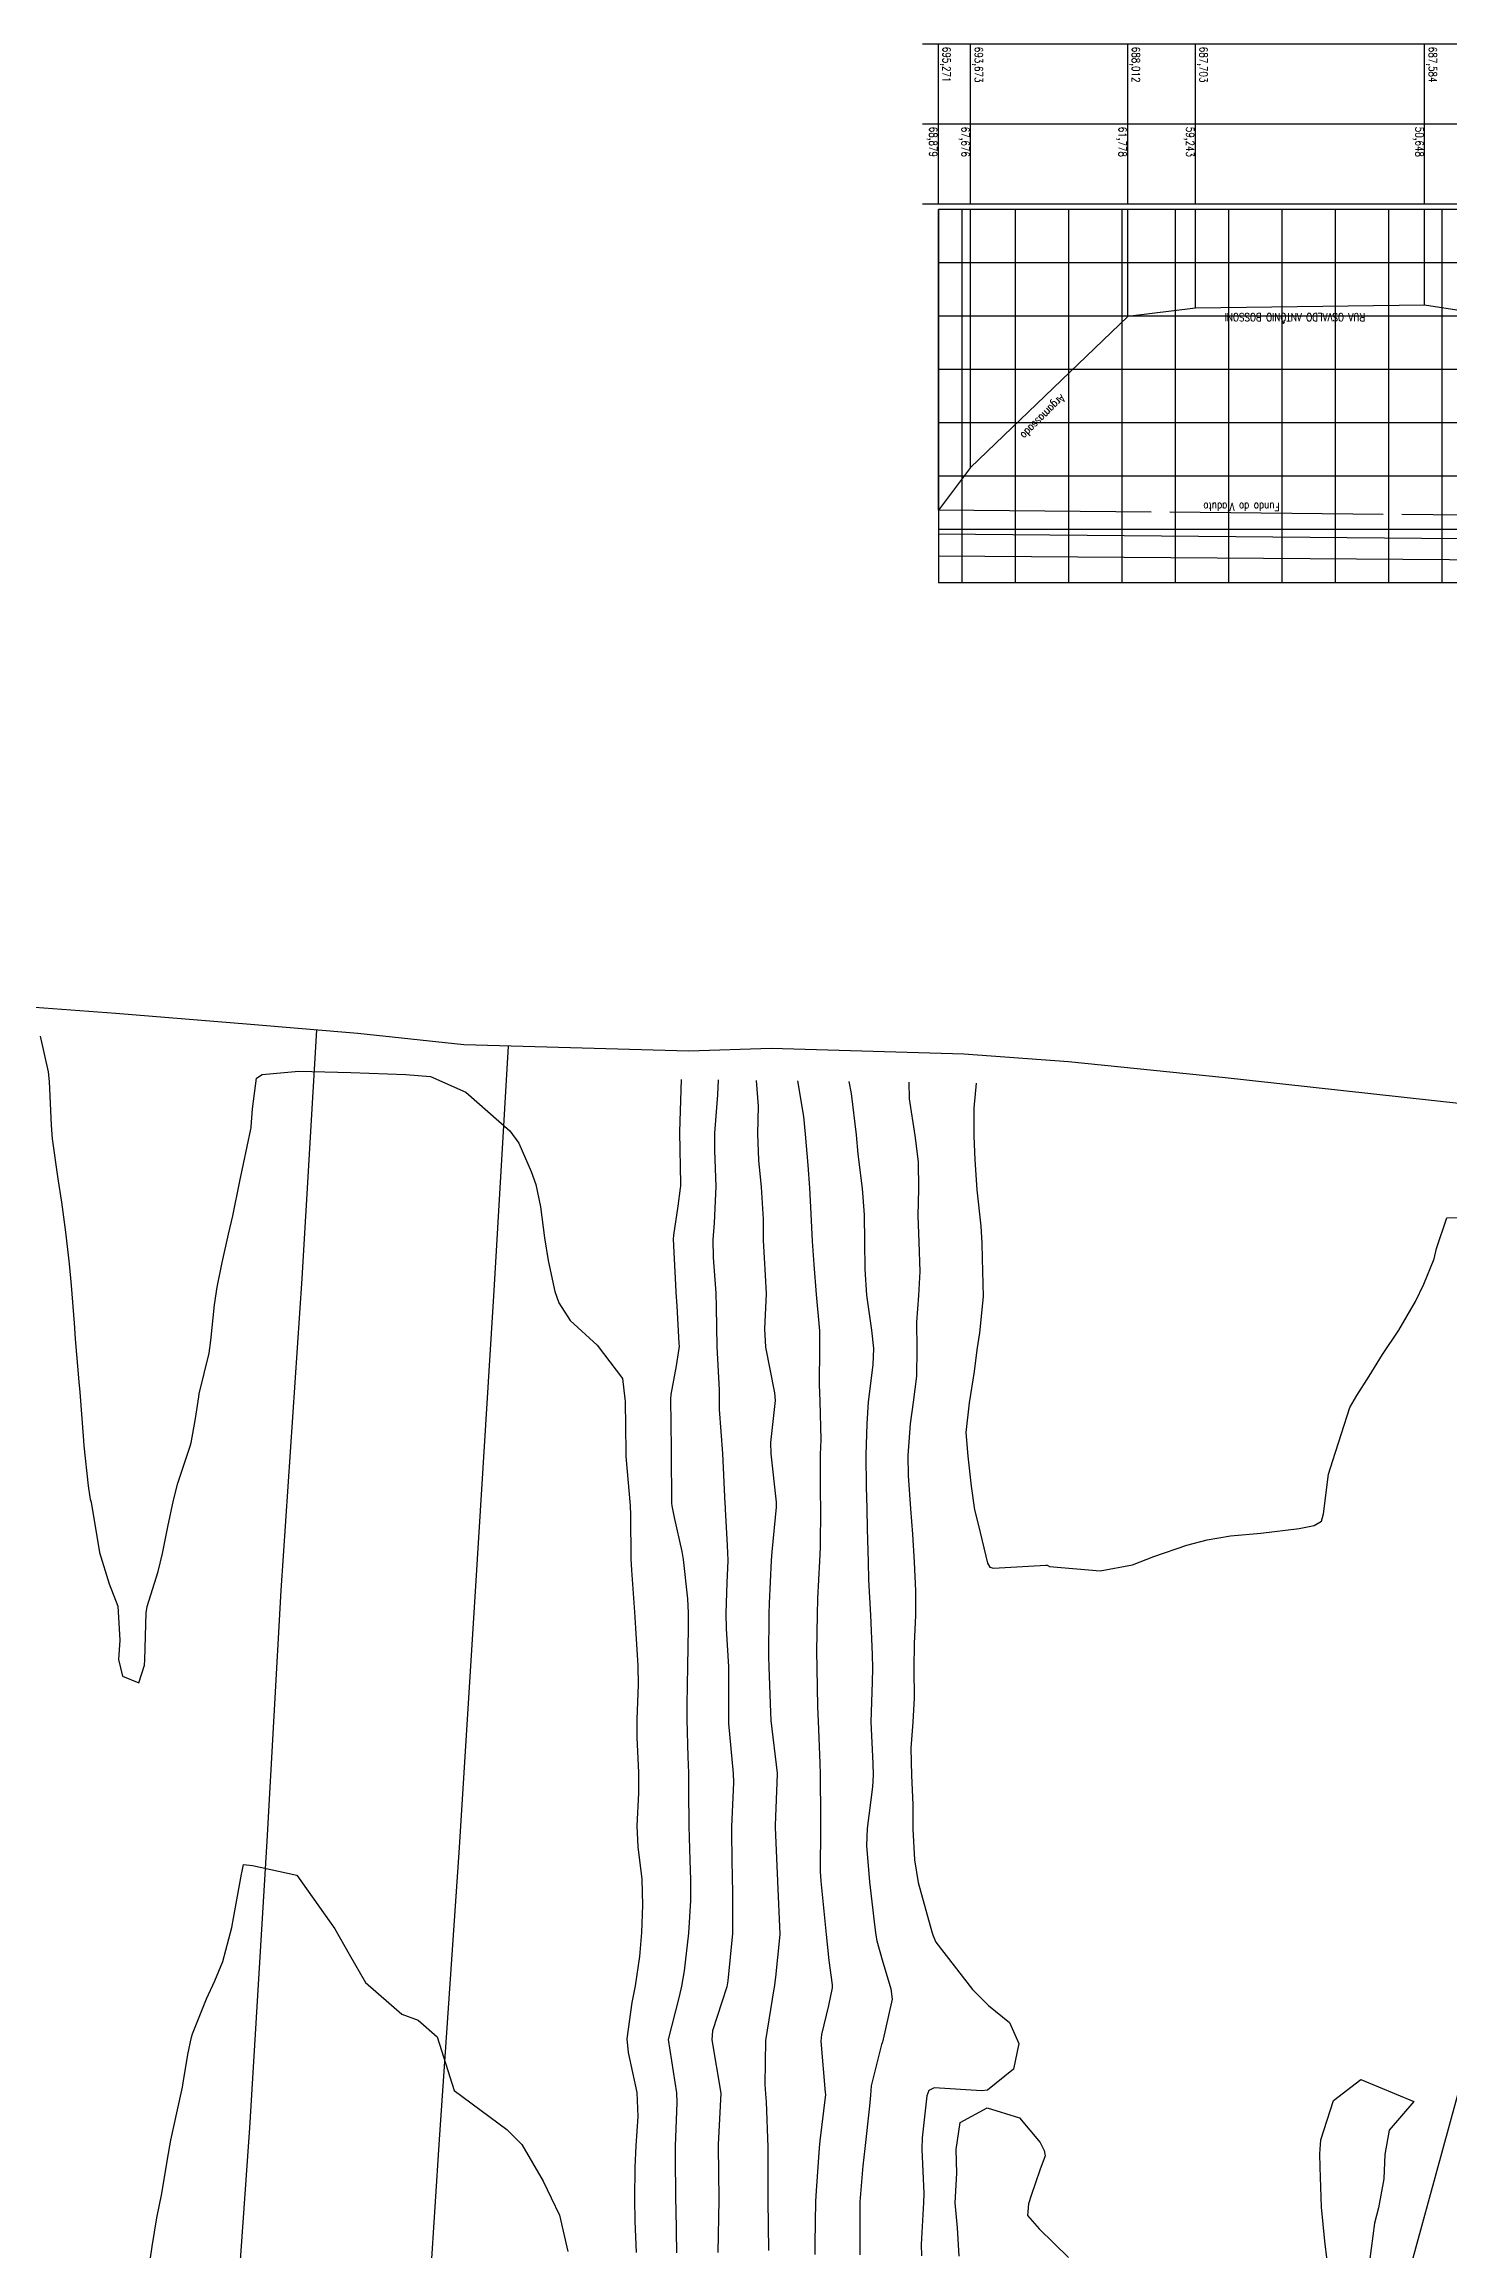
# Model space of a CAD drawing. Header units: metres. Extents: x 292545 to 299085, y 7450245 to 7463078.
# Drawn here: x 293989.4 to 294042.1, y 7462969.5 to 7463052.2 of the extents above; entities that cross this region are included whole.
import ezdxf

# ---------------------------------------------------------------- set-up
doc = ezdxf.new("R2010")
doc.units = ezdxf.units.M
doc.linetypes.add('CONTINUO', pattern=[0])
doc.linetypes.add('TRACEJADO', pattern=[8.7, 8, -0.7])
for name, color, linetype in [('Area', 45, 'Continuous'), ('Curvas de Nivel 1m', 11, 'Continuous'), ('Curvas de Nivel 5m', 15, 'Continuous'), ('TEXTO', 45, 'Continuous'), ('Vias Primárias', 230, 'Continuous')]:
    doc.layers.add(name, color=color, linetype=linetype)
doc.styles.add('ROMANS', font='romans', dxfattribs={"height": 0.2})

msp = doc.modelspace()

# ---------------------------------------------------------------- linework, layer by layer
at = {"layer": 'Area'}
msp.add_polyline3d([(293986.302, 7463016.331, 693.186), (293992.052, 7463015.908, 692.61), (293997.11, 7463015.497, 692.95), (294001.132, 7463015.162, 693.081), (294005.104, 7463014.734, 693.19), (294013.55, 7463014.502, 691.787), (294016.637, 7463014.602, 689.877), (294023.863, 7463014.385, 686.389), (294027.784, 7463014.095, 687.32), (294033.546, 7463013.508, 685.621), (294043.671, 7463012.399, 686.589), (294047.88, 7463012.379, 685.669), (294051.585, 7463012.09, 685.609), (294059.302, 7463012.069, 685.48), (294066.75, 7463010.938, 684.553), (294067.752, 7463010.762, 684.531), (294071.829, 7463010.554, 684.408), (294075.709, 7463010.708, 682.839), (294079.17, 7463010.322, 683.131), (294092.588, 7463009.207, 682.848), (294097.396, 7463009.426, 682.698)], dxfattribs=at)
at = {"layer": 'Curvas de Nivel 1m', "flags": 128}
for points, elevation in [([(293989.216, 7463015.051), (293989.521, 7463013.707), (293989.553, 7463013.351), (293989.628, 7463011.705), (293989.67, 7463011.203), (293989.888, 7463009.703), (293990.023, 7463008.818), (293990.172, 7463007.7), (293990.304, 7463006.505), (293990.388, 7463005.697), (293990.497, 7463004.288), (293990.536, 7463003.695), (293990.671, 7463002.081), (293990.709, 7463001.693), (293990.844, 7462999.883), (293990.862, 7462999.692), (293991.018, 7462998.193), (293991.085, 7462997.76), (293991.1, 7462997.689), (293991.128, 7462997.572), (293991.445, 7462995.683), (293991.812, 7462994.518), (293992.13, 7462993.673), (293992.211, 7462992.404), (293992.161, 7462991.672), (293992.307, 7462991.05), (293992.924, 7462990.803), (293993.128, 7462991.461), (293993.15, 7462991.658), (293993.191, 7462993.426), (293993.229, 7462993.657), (293993.651, 7462994.978), (293993.808, 7462995.652), (293994.004, 7462996.644), (293994.224, 7462997.648), (293994.385, 7462998.281), (293994.835, 7462999.642), (293994.88, 7462999.796), (293995.044, 7463000.714), (293995.167, 7463001.524), (293995.187, 7463001.639), (293995.554, 7463003.157), (293995.621, 7463003.635), (293995.761, 7463004.968), (293995.864, 7463005.632), (293996.052, 7463006.566), (293996.289, 7463007.623), (293996.443, 7463008.311), (293996.708, 7463009.617), (293997.125, 7463011.563), (293997.135, 7463011.611), (293997.137, 7463011.647), (293997.184, 7463012.329), (293997.333, 7463013.477), (293997.547, 7463013.607), (293998.917, 7463013.732), (294000.87, 7463013.682), (294002.93, 7463013.609), (294003.86, 7463013.533), (294005.187, 7463012.949), (294006.838, 7463011.503), (294007.168, 7463011.036), (294007.64, 7463009.975), (294007.805, 7463009.49), (294007.984, 7463008.643), (294008.139, 7463007.485), (294008.274, 7463006.642), (294008.517, 7463005.479), (294008.674, 7463005.052), (294009.092, 7463004.39), (294010.111, 7463003.46), (294011.064, 7463002.208), (294011.151, 7463001.449), (294011.155, 7463001.346), (294011.183, 7462999.448), (294011.191, 7462999.288), (294011.342, 7462997.447), (294011.362, 7462997.084), (294011.372, 7462995.446), (294011.395, 7462995.03), (294011.516, 7462993.444), (294011.545, 7462992.853), (294011.635, 7462991.443), (294011.646, 7462990.722), (294011.599, 7462989.443), (294011.604, 7462988.745), (294011.664, 7462987.442), (294011.661, 7462986.663), (294011.592, 7462985.443), (294011.641, 7462984.656), (294011.786, 7462983.441), (294011.811, 7462982.457), (294011.775, 7462981.44), (294011.703, 7462980.542), (294011.54, 7462979.443), (294011.416, 7462978.815), (294011.222, 7462977.446), (294011.274, 7462976.936), (294011.6, 7462975.441), (294011.639, 7462974.535), (294011.556, 7462973.442), (294011.524, 7462972.633), (294011.512, 7462971.442), (294011.524, 7462970.608), (294011.572, 7462969.441)], 693), ([(294013.263, 7463013.42), (294013.203, 7463011.459), (294013.201, 7463011.43), (294013.23, 7463009.506), (294013.235, 7463009.429), (294013.227, 7463009.354), (294013.141, 7463008.668), (294012.97, 7463007.587), (294012.962, 7463007.432), (294013.059, 7463005.474), (294013.063, 7463005.43), (294013.098, 7463004.934), (294013.175, 7463003.52), (294013.183, 7463003.429), (294013.177, 7463003.334), (294013.072, 7463002.688), (294012.872, 7463001.616), (294012.86, 7463001.432), (294012.88, 7462999.586), (294012.882, 7462999.432), (294012.901, 7462997.534), (294012.915, 7462997.431), (294012.999, 7462996.998), (294013.285, 7462995.725), (294013.335, 7462995.425), (294013.502, 7462993.955), (294013.528, 7462993.422), (294013.525, 7462992.851), (294013.494, 7462991.422), (294013.476, 7462989.979), (294013.475, 7462989.422), (294013.509, 7462988.031), (294013.531, 7462987.42), (294013.536, 7462986.767), (294013.552, 7462985.42), (294013.584, 7462984.153), (294013.607, 7462983.419), (294013.608, 7462982.642), (294013.531, 7462981.419), (294013.375, 7462979.998), (294013.277, 7462979.425), (294013.181, 7462979.035), (294012.773, 7462977.43), (294013.085, 7462975.427), (294013.099, 7462975.067), (294013.037, 7462973.427), (294013.035, 7462973.112), (294013.054, 7462971.426), (294013.055, 7462971.069), (294013.087, 7462969.426)], 692), ([(294014.653, 7463013.41), (294014.62, 7463012.842), (294014.517, 7463011.41), (294014.517, 7463010.76), (294014.564, 7463009.409), (294014.494, 7463008.048), (294014.453, 7463007.41), (294014.459, 7463006.752), (294014.56, 7463005.408), (294014.575, 7463004.885), (294014.594, 7463003.407), (294014.687, 7463001.777), (294014.688, 7463001.405), (294014.688, 7463001.044), (294014.807, 7462999.403), (294014.9, 7462997.506), (294014.908, 7462997.401), (294014.915, 7462997.315), (294014.988, 7462995.949), (294015.014, 7462995.4), (294015.013, 7462995.37), (294014.975, 7462994.56), (294014.94, 7462993.4), (294014.954, 7462992.833), (294015.038, 7462991.399), (294015.042, 7462991.288), (294015.033, 7462989.399), (294015.038, 7462989.272), (294015.215, 7462987.397), (294015.22, 7462987.065), (294015.153, 7462985.397), (294015.151, 7462985.106), (294015.173, 7462983.397), (294015.182, 7462983.052), (294015.19, 7462981.396), (294015.012, 7462979.624), (294014.969, 7462979.407), (294014.787, 7462978.827), (294014.439, 7462977.75), (294014.413, 7462977.414), (294014.743, 7462975.41), (294014.646, 7462973.488), (294014.643, 7462973.411), (294014.671, 7462971.442), (294014.672, 7462971.41), (294014.642, 7462969.441)], 691), ([(294017.623, 7463013.37), (294017.844, 7463012.035), (294017.916, 7463011.369), (294018.011, 7463010.216), (294018.077, 7463009.366), (294018.12, 7463008.383), (294018.178, 7463007.364), (294018.235, 7463006.484), (294018.324, 7463005.362), (294018.446, 7463004.003), (294018.454, 7463003.366), (294018.434, 7463001.991), (294018.466, 7463001.366), (294018.496, 7462999.907), (294018.478, 7462999.366), (294018.468, 7462997.909), (294018.482, 7462997.365), (294018.472, 7462995.881), (294018.451, 7462995.365), (294018.377, 7462993.958), (294018.359, 7462993.366), (294018.337, 7462991.971), (294018.343, 7462991.366), (294018.38, 7462989.904), (294018.395, 7462989.365), (294018.465, 7462987.789), (294018.479, 7462987.364), (294018.484, 7462985.749), (294018.481, 7462985.364), (294018.48, 7462983.73), (294018.498, 7462983.363), (294018.683, 7462981.493), (294018.694, 7462981.361), (294018.803, 7462980.385), (294018.918, 7462979.482), (294018.92, 7462979.358), (294018.786, 7462978.701), (294018.528, 7462977.61), (294018.504, 7462977.363), (294018.667, 7462975.437), (294018.668, 7462975.361), (294018.459, 7462973.63), (294018.433, 7462973.363), (294018.321, 7462971.75), (294018.303, 7462971.364), (294018.272, 7462969.771), (294018.272, 7462969.364)], 689), ([(294019.543, 7463013.35), (294019.633, 7463012.901), (294019.821, 7463011.344), (294019.888, 7463010.621), (294020.045, 7463009.341), (294020.128, 7463008.35), (294020.139, 7463007.34), (294020.144, 7463006.308), (294020.214, 7463005.339), (294020.398, 7463004.022), (294020.479, 7463003.339), (294020.455, 7463002.727), (294020.28, 7463001.342), (294020.218, 7463000.515), (294020.185, 7462999.343), (294020.205, 7462998.152), (294020.219, 7462997.342), (294020.231, 7462996.577), (294020.268, 7462995.341), (294020.292, 7462994.656), (294020.358, 7462993.339), (294020.42, 7462991.859), (294020.433, 7462991.338), (294020.419, 7462990.828), (294020.379, 7462989.338), (294020.446, 7462987.78), (294020.464, 7462987.336), (294020.438, 7462986.896), (294020.241, 7462985.339), (294020.215, 7462984.698), (294020.318, 7462983.338), (294020.526, 7462981.625), (294020.567, 7462981.334), (294020.604, 7462981.126), (294020.804, 7462980.411), (294021.128, 7462979.327), (294021.175, 7462978.94), (294020.806, 7462977.33), (294020.795, 7462977.307), (294020.772, 7462977.239), (294020.389, 7462975.694), (294020.356, 7462975.336), (294020.327, 7462974.924), (294020.143, 7462973.339), (294020.071, 7462972.694), (294019.967, 7462971.341), (294019.962, 7462970.069), (294019.963, 7462969.347)], 688), ([(294021.803, 7463013.32), (294021.808, 7463012.702), (294022.025, 7463011.321), (294022.15, 7463010.333), (294022.162, 7463009.32), (294022.143, 7463008.315), (294022.172, 7463007.32), (294022.211, 7463006.22), (294022.165, 7463005.319), (294022.09, 7463004.318), (294022.096, 7463003.32), (294022.082, 7463002.3), (294021.966, 7463001.321), (294021.854, 7463000.513), (294021.762, 7462999.323), (294021.773, 7462998.571), (294021.863, 7462997.321), (294021.936, 7462996.378), (294022.002, 7462995.32), (294022.046, 7462994.246), (294022.051, 7462993.319), (294021.997, 7462992.269), (294021.988, 7462991.319), (294022.001, 7462990.24), (294021.948, 7462989.32), (294021.874, 7462988.345), (294021.899, 7462987.32), (294021.949, 7462986.243), (294021.948, 7462985.319), (294022.006, 7462984.164), (294022.148, 7462983.317), (294022.666, 7462981.46), (294022.713, 7462981.311), (294022.811, 7462981.081), (294024.185, 7462979.296), (294024.787, 7462978.706), (294025.569, 7462978.066), (294025.919, 7462977.273), (294025.719, 7462976.315), (294024.746, 7462975.523), (294024.534, 7462975.504), (294022.748, 7462975.618), (294022.549, 7462975.509), (294022.478, 7462975.313), (294022.304, 7462973.737), (294022.293, 7462973.314), (294022.356, 7462971.656), (294022.349, 7462971.313), (294022.259, 7462969.734), (294022.272, 7462969.316)], 687), ([(294024.323, 7463013.29), (294024.241, 7463012.352), (294024.238, 7463011.294), (294024.277, 7463010.406), (294024.347, 7463009.292), (294024.499, 7463007.923), (294024.535, 7463007.289), (294024.544, 7463006.715), (294024.584, 7463005.288), (294024.454, 7463003.918), (294024.35, 7463003.291), (294024.247, 7463002.475), (294024.065, 7463001.295), (294023.934, 7463000.188), (294024.006, 7462999.295), (294024.135, 7462998.175), (294024.266, 7462997.291), (294024.412, 7462996.704), (294024.749, 7462995.284), (294024.835, 7462995.136), (294024.981, 7462995.105), (294026.938, 7462995.217), (294026.982, 7462995.209), (294027.075, 7462995.166), (294028.981, 7462995.001), (294030.188, 7462995.222), (294030.986, 7462995.536), (294032.231, 7462995.957), (294032.993, 7462996.158), (294033.865, 7462996.31), (294034.995, 7462996.412), (294036.442, 7462996.593), (294036.998, 7462996.695), (294037.271, 7462996.866), (294037.347, 7462997.137), (294037.541, 7462998.619), (294037.7, 7462999.133), (294038.024, 7463000.149), (294038.338, 7463001.127), (294038.607, 7463001.575), (294039.065, 7463002.3), (294039.564, 7463003.113), (294040.173, 7463004.018), (294040.797, 7463005.095), (294041.11, 7463005.749), (294041.507, 7463006.698), (294041.59, 7463007.085), (294041.975, 7463008.241), (294043.135, 7463008.252)], 686), ([(293993.212, 7462968.215), (293993.415, 7462969.659), (293993.602, 7462970.743), (293993.783, 7462971.654), (293993.998, 7462972.933), (293994.122, 7462973.649), (293994.506, 7462975.409), (293994.557, 7462975.643), (293994.585, 7462975.802), (293994.761, 7462976.865), (293994.899, 7462977.51), (293994.939, 7462977.638), (293995.464, 7462978.956), (293995.771, 7462979.63), (293996.077, 7462980.354), (293996.407, 7462981.624), (293996.473, 7462981.977), (293996.777, 7462983.621), (293996.786, 7462983.678), (293996.847, 7462983.991), (293997.181, 7462983.95), (293998.843, 7462983.59), (294000.272, 7462981.576), (294000.809, 7462980.628), (294001.427, 7462979.564), (294002.781, 7462978.382), (294003.391, 7462978.153), (294004.105, 7462977.53), (294004.743, 7462975.52), (294006.728, 7462974.057), (294007.28, 7462973.494), (294008.082, 7462972.113), (294008.39, 7462971.483), (294008.693, 7462970.839), (294009.009, 7462969.475)], 694), ([(294037.484, 7462969.138), (294037.407, 7462969.866), (294037.272, 7462971.141), (294037.221, 7462972.637), (294037.213, 7462973.143), (294037.248, 7462973.662), (294037.729, 7462975.135), (294038.751, 7462975.932), (294040.743, 7462975.1), (294039.813, 7462974.028), (294039.647, 7462973.111), (294039.618, 7462972.202), (294039.415, 7462971.113), (294039.264, 7462970.538), (294039.071, 7462969.116)], 687), ([(294023.686, 7462969.3), (294023.623, 7462970.361), (294023.532, 7462971.302), (294023.597, 7462972.414), (294023.578, 7462973.301), (294023.72, 7462974.313), (294024.739, 7462974.869), (294025.952, 7462974.489), (294026.726, 7462973.563), (294026.873, 7462973.259), (294026.916, 7462973.063), (294026.712, 7462972.525), (294026.386, 7462971.577), (294026.288, 7462971.266), (294026.249, 7462970.827), (294026.684, 7462970.332), (294027.784, 7462969.249)], 687)]:
    msp.add_lwpolyline(points, dxfattribs=dict(at, elevation=elevation))
at = {"layer": 'Curvas de Nivel 5m', "elevation": 690, "flags": 128}
msp.add_lwpolyline([(294016.073, 7463013.39), (294016.145, 7463012.429), (294016.127, 7463011.39), (294016.158, 7463010.395), (294016.26, 7463009.389), (294016.333, 7463008.19), (294016.336, 7463007.388), (294016.411, 7463006.086), (294016.447, 7463005.387), (294016.392, 7463004.078), (294016.422, 7463003.387), (294016.764, 7463001.677), (294016.781, 7463001.383), (294016.613, 7462999.808), (294016.618, 7462999.384), (294016.818, 7462997.57), (294016.818, 7462997.382), (294016.66, 7462995.71), (294016.642, 7462995.383), (294016.563, 7462993.788), (294016.548, 7462993.384), (294016.54, 7462991.783), (294016.551, 7462991.384), (294016.609, 7462989.69), (294016.628, 7462989.383), (294016.858, 7462987.416), (294016.856, 7462987.38), (294016.785, 7462985.459), (294016.784, 7462985.381), (294016.849, 7462983.938), (294016.878, 7462983.38), (294016.877, 7462983.345), (294016.959, 7462981.379), (294016.955, 7462981.235), (294016.797, 7462979.763), (294016.753, 7462979.381), (294016.74, 7462979.329), (294016.425, 7462977.385), (294016.401, 7462975.733), (294016.429, 7462975.385), (294016.449, 7462975.093), (294016.514, 7462973.383), (294016.514, 7462973.177), (294016.509, 7462971.383), (294016.54, 7462969.517)], dxfattribs=at)
at = {"layer": 'TEXTO', "linetype": 'CONTINUO'}
for p, q in [((294093.11, 7463052.246), (294022.311, 7463052.246)), ((294022.911, 7463049.246), (294022.911, 7463052.246)), ((294024.114, 7463049.246), (294024.114, 7463052.246)), ((294030.012, 7463049.246), (294030.012, 7463052.246)), ((294032.547, 7463049.246), (294032.547, 7463052.246)), ((294041.142, 7463049.246), (294041.142, 7463052.246)), ((294093.11, 7463049.246), (294022.311, 7463049.246)), ((294022.911, 7463046.246), (294022.911, 7463049.246)), ((294024.114, 7463046.246), (294024.114, 7463049.246)), ((294030.012, 7463046.246), (294030.012, 7463049.246)), ((294032.547, 7463046.246), (294032.547, 7463049.246)), ((294041.142, 7463046.246), (294041.142, 7463049.246)), ((294093.11, 7463046.246), (294022.311, 7463046.246)), ((294022.911, 7463046.046), (294022.911, 7463032.046)), ((294032.547, 7463042.344), (294030.012, 7463042.034)), ((294041.142, 7463042.462), (294032.547, 7463042.344)), ((294046.634, 7463041.607), (294041.142, 7463042.462)), ((294030.012, 7463042.034), (294024.114, 7463036.374)), ((294024.114, 7463036.374), (294022.911, 7463034.775)), ((294056.499, 7463033.576), (294022.911, 7463033.876)), ((294022.911, 7463033.06), (294056.499, 7463032.826))]:
    msp.add_line(p, q, dxfattribs=at)
at = {"layer": 'TEXTO', "linetype": 'TRACEJADO'}
msp.add_line((294091.79, 7463034.105), (294022.911, 7463034.775), dxfattribs=at)
at = {"layer": 'TEXTO', "linetype": 'CONTINUO', "flags": 128}
for points in [[(294091.79, 7463046.046), (294022.911, 7463046.046)], [(294022.911, 7463034.775), (294022.911, 7463046.046)], [(294023.79, 7463046.046), (294023.79, 7463032.046)], [(294024.114, 7463036.374), (294024.114, 7463046.046)], [(294025.79, 7463046.046), (294025.79, 7463032.046)], [(294027.79, 7463046.046), (294027.79, 7463032.046)], [(294029.79, 7463046.046), (294029.79, 7463032.046)], [(294030.012, 7463042.034), (294030.012, 7463046.046)], [(294031.79, 7463046.046), (294031.79, 7463032.046)], [(294032.547, 7463042.344), (294032.547, 7463046.046)], [(294033.79, 7463046.046), (294033.79, 7463032.046)], [(294035.79, 7463046.046), (294035.79, 7463032.046)], [(294037.79, 7463046.046), (294037.79, 7463032.046)], [(294039.79, 7463046.046), (294039.79, 7463032.046)], [(294041.142, 7463042.462), (294041.142, 7463046.046)], [(294041.79, 7463046.046), (294041.79, 7463032.046)], [(294091.79, 7463044.046), (294022.911, 7463044.046)], [(294091.79, 7463042.046), (294022.911, 7463042.046)], [(294091.79, 7463040.046), (294022.911, 7463040.046)], [(294091.79, 7463038.046), (294022.911, 7463038.046)], [(294091.79, 7463036.046), (294022.911, 7463036.046)], [(294091.79, 7463034.046), (294022.911, 7463034.046)], [(294091.79, 7463032.046), (294022.911, 7463032.046)]]:
    msp.add_lwpolyline(points, dxfattribs=at)
at = {"layer": 'TEXTO', "linetype": 'CONTINUO'}
msp.add_lwpolyline([(294005.443, 7462840.55), (294055.432, 7463022.938)], dxfattribs=at)
at = {"layer": 'Vias Primárias', "elevation": 700.188}
for points in [[(293995.837, 7462882.884), (293995.53, 7462891.365), (293995.25, 7462900.411), (293995.049, 7462910.183), (293994.946, 7462921.257), (293995.192, 7462935.104), (293995.48, 7462945.399), (293995.89, 7462954.797), (293996.371, 7462964.011), (293997.087, 7462974.119), (293997.737, 7462984.859), (293998.263, 7462994.26), (293999.051, 7463005.966), (293999.593, 7463015.29)], [(294003.183, 7462882.93), (294002.742, 7462891.607), (294002.464, 7462900.597), (294002.341, 7462910.298), (294002.223, 7462921.204), (294002.407, 7462934.938), (294002.64, 7462945.184), (294003.116, 7462954.458), (294003.552, 7462963.58), (294004.2, 7462973.673), (294004.941, 7462984.44), (294005.521, 7462993.82), (294006.253, 7463005.515), (294006.786, 7463014.675)]]:
    msp.add_lwpolyline(points, dxfattribs=at)

# ---------------------------------------------------------------- texts
at = {"layer": 'TEXTO', "style": 'ROMANS', "width": 0.8}
for s, rotation, p in [('695,271', 270, (294023.068, 7463052.146)), ('693,673', 270, (294024.271, 7463052.146)), ('688,012', 270, (294030.169, 7463052.146)), ('687,703', 270, (294032.704, 7463052.146)), ('687,584', 270, (294041.299, 7463052.146)), ('68,879', 270, (294022.568, 7463049.146)), ('67,676', 270, (294023.771, 7463049.146)), ('61,778', 270, (294029.669, 7463049.146)), ('59,243', 270, (294032.204, 7463049.146)), ('50,648', 270, (294040.799, 7463049.146)), ('RUA OSVALDO ANTÔNIO BOSSONI', 180, (294038.912, 7463042.157, 687.876)), ('Argamassado', 225, (294027.49, 7463039.125, 688.93)), ('Fundo do Viaduto', 180, (294035.701, 7463035.042, 695.381))]:
    msp.add_text(s, height=0.3, rotation=rotation, dxfattribs=at).set_placement(p)

doc.saveas('drawing.dxf')
